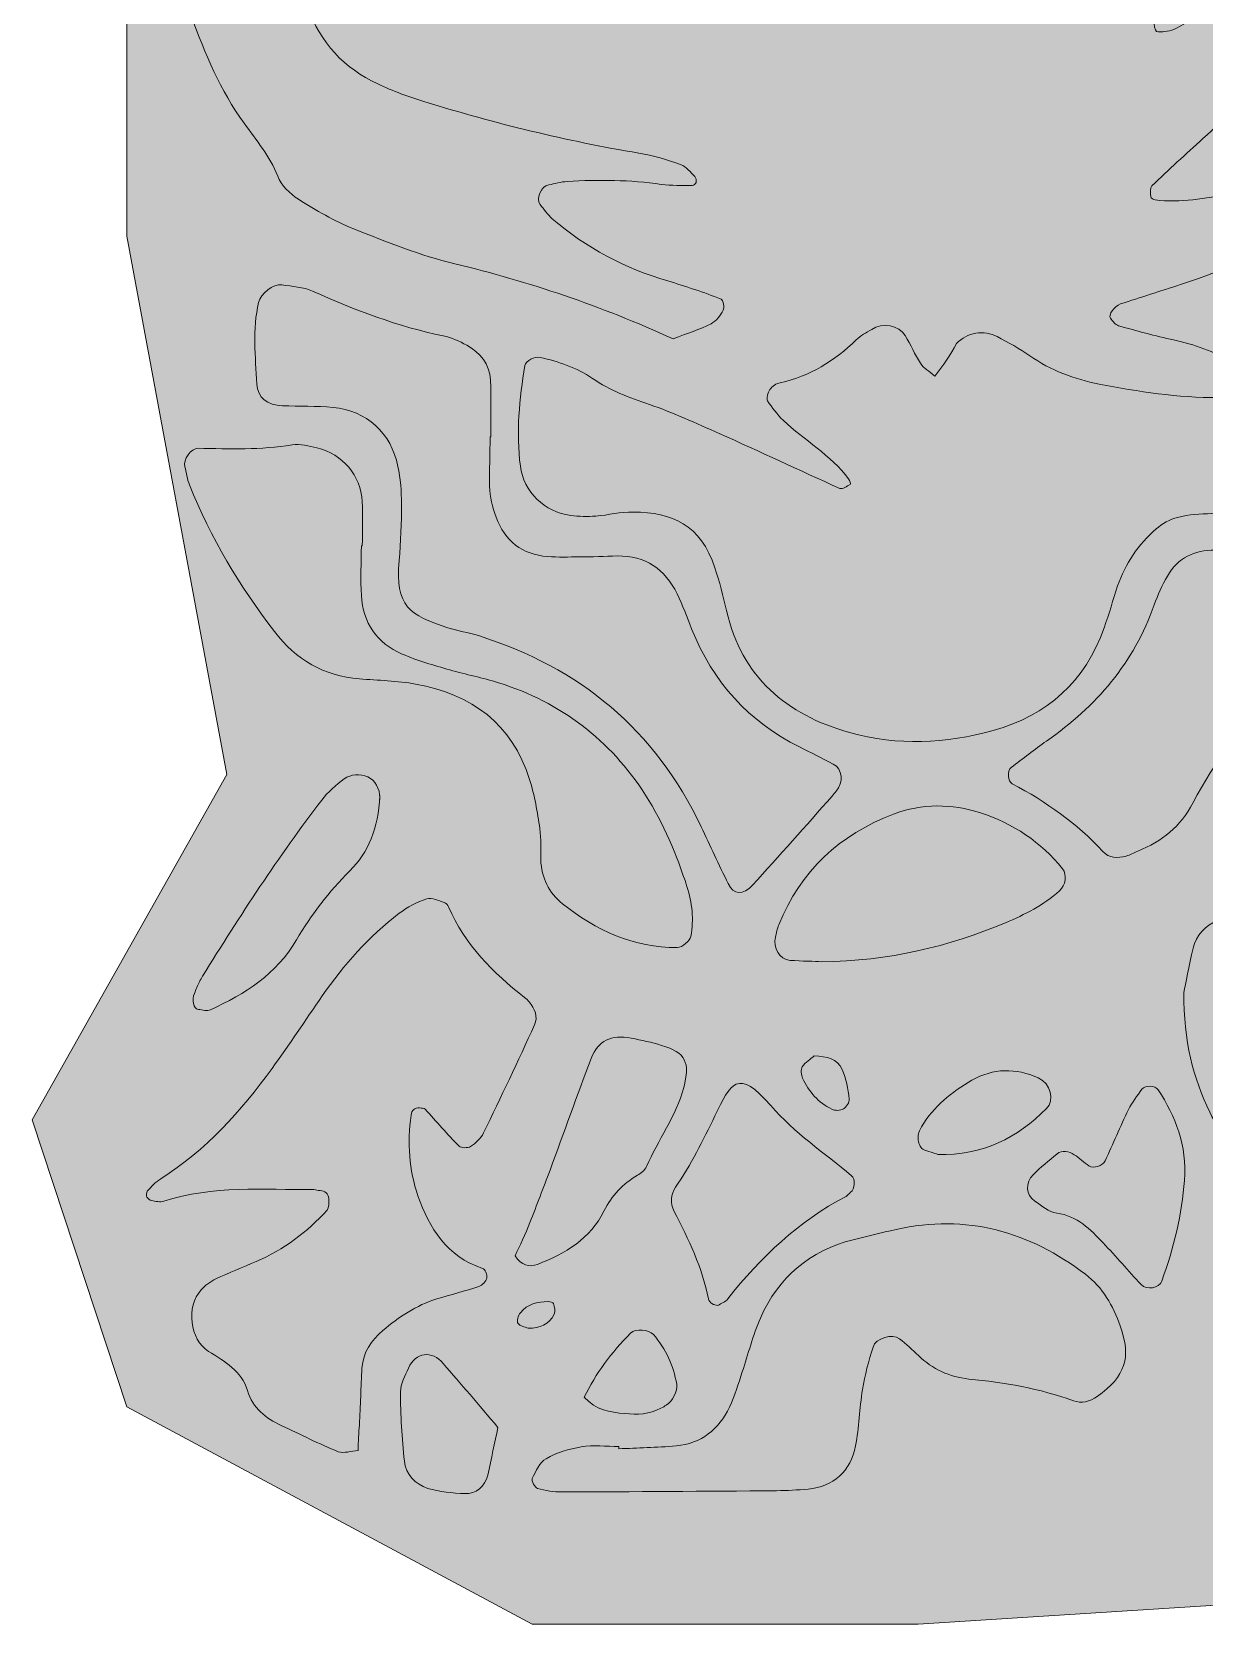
# Model space of a CAD drawing. Extents: x 698 to 1331, y -1400 to -571.
# Drawn here: x 728.7 to 785.6, y -1242.2 to -1164.4 of the extents above; entities that cross this region are included whole.
import ezdxf

# ---------------------------------------------------------------- set-up
doc = ezdxf.new("R2010")
doc.units = 0
doc.header["$MEASUREMENT"] = 0
doc.layers.add('katman 1', color=7, linetype='Continuous')

msp = doc.modelspace()

# ---------------------------------------------------------------- hatches: boundary and pattern name
at = {"layer": 'katman 1', "true_color": 0x008000}
h = msp.add_hatch(color=96, dxfattribs=at)
h.dxf.hatch_style = 2
h.paths.add_polyline_path([(896.624, -1382.655), (879.809, -1328.301), (851.989, -1295.189), (837.528, -1259.107), (831.494, -1237.749), (771.684, -1241.554), (752.975, -1241.554), (733.337, -1231.031), (728.744, -1217.12), (738.175, -1200.397), (733.337, -1174.3), (733.337, -1161.556), (728.744, -1135.224), (733.36, -1114.523), (738.175, -1088.34), (738.175, -1079.203), (740.929, -1068.399), (750.857, -1073.047), (760.746, -1083.648), (804.968, -1100.936), (816.766, -1111.464), (833.127, -1113.198), (845.537, -1119.572), (861.853, -1117.069), (881.49, -1113.198), (914.58, -1128.031), (931.697, -1137.16), (962.214, -1138.377), (991.493, -1138.377), (1019.53, -1138.377), (1033.327, -1157.32), (1037.409, -1170.144), (1041.794, -1176.209), (1044.493, -1171.669), (1054.328, -1142.244), (1072.23, -1139.566), (1100.698, -1142.244), (1121.855, -1137.16), (1135.969, -1135.224), (1155.02, -1140.953), (1169.335, -1135.224), (1179.766, -1170.841), (1186.512, -1248.875), (1126.002, -1396.967), (886.71, -1396.967)])

# ---------------------------------------------------------------- linework, layer by layer
at = {"layer": 'katman 1', "lineweight": 0}
msp.add_lwpolyline([(896.624, -1382.655), (879.809, -1328.301), (851.989, -1295.189), (837.528, -1259.107), (831.494, -1237.749), (771.684, -1241.554), (752.975, -1241.554), (733.337, -1231.031), (728.744, -1217.12), (738.175, -1200.397), (733.337, -1174.3), (733.337, -1161.556)], dxfattribs=at)
for points, knots in [([(772.5, -1181.088), (772.228, -1180.848), (771.957, -1180.705), (771.798, -1180.465), (771.526, -1180.051), (771.335, -1179.556), (771.064, -1179.125), (770.744, -1178.614), (769.962, -1178.487), (769.436, -1178.822), (769.18, -1178.981), (768.893, -1179.125), (768.686, -1179.332), (767.633, -1180.338), (766.452, -1181.104), (764.999, -1181.407), (764.824, -1181.439), (764.616, -1181.582), (764.505, -1181.742), (764.409, -1181.886), (764.329, -1182.157), (764.393, -1182.285), (764.601, -1182.62), (764.856, -1182.939), (765.143, -1183.226), (766.164, -1184.2), (767.457, -1184.902), (768.319, -1186.067), (768.383, -1186.146), (768.414, -1186.338), (768.399, -1186.338), (768.239, -1186.418), (768.016, -1186.577), (767.888, -1186.529), (765.941, -1185.652), (764.01, -1184.742), (762.047, -1183.864), (760.93, -1183.37), (759.813, -1182.859), (758.664, -1182.46), (757.691, -1182.125), (756.749, -1181.79), (755.903, -1181.199), (755.137, -1180.673), (754.26, -1180.386), (753.366, -1180.178), (753.111, -1180.114), (752.664, -1180.354), (752.632, -1180.577), (752.361, -1182.189), (752.201, -1183.817), (752.409, -1185.444), (752.568, -1186.689), (753.574, -1187.678), (754.85, -1187.838), (755.249, -1187.886), (755.664, -1187.902), (756.063, -1187.87), (756.669, -1187.822), (757.276, -1187.662), (757.882, -1187.678), (759.765, -1187.678), (761.138, -1188.285), (761.84, -1190.375), (762.063, -1191.046), (762.239, -1191.748), (762.398, -1192.45), (763.148, -1195.673), (765.287, -1197.493), (768.367, -1198.354), (770.697, -1199.009), (773.026, -1198.897), (775.324, -1198.259), (777.957, -1197.525), (779.793, -1195.881), (780.702, -1193.28), (780.942, -1192.609), (781.133, -1191.923), (781.356, -1191.253), (781.724, -1190.168), (782.362, -1189.242), (783.224, -1188.492), (783.511, -1188.237), (783.894, -1188.03), (784.261, -1187.934), (785.362, -1187.663), (786.479, -1187.742), (787.612, -1187.854), (788.617, -1187.95), (789.655, -1188.014), (790.66, -1187.934), (791.873, -1187.854), (792.958, -1186.753), (793.118, -1185.54), (793.213, -1184.838), (793.181, -1184.12), (793.181, -1183.402), (793.197, -1182.588), (793.197, -1181.774), (793.213, -1180.96), (793.229, -1179.077), (794.267, -1177.944), (795.974, -1177.37), (796.549, -1177.178), (797.155, -1177.066), (797.745, -1176.907), (799.325, -1176.476), (800.857, -1175.933), (802.293, -1175.135), (805.262, -1173.492), (807.416, -1171.114), (808.629, -1167.938), (810.32, -1163.518), (810.161, -1159.13), (808.182, -1154.853), (806.554, -1151.342), (803.73, -1149.076), (800.187, -1147.672), (799.341, -1147.337), (798.432, -1147.145), (797.554, -1146.874), (796.772, -1146.634), (795.99, -1146.411), (795.256, -1146.076), (793.963, -1145.469), (793.165, -1144.464), (793.165, -1142.964), (793.165, -1142.038), (793.213, -1141.129), (793.213, -1140.203), (793.197, -1139.485), (793.181, -1138.783), (793.086, -1138.065), (792.958, -1137.107), (791.985, -1136.15), (791.043, -1136.038), (790.229, -1135.958), (789.415, -1135.958), (788.601, -1135.958), (787.58, -1135.942), (786.559, -1135.974), (785.537, -1135.958), (784.66, -1135.942), (783.974, -1135.496), (783.447, -1134.825), (783.08, -1134.347), (782.793, -1133.788), (782.569, -1133.23), (782.266, -1132.48), (782.075, -1131.682), (781.835, -1130.9), (781.101, -1128.506), (779.553, -1126.862), (777.223, -1125.937), (774.127, -1124.692), (771.064, -1124.756), (768, -1125.985), (765.781, -1126.878), (764.313, -1128.474), (763.627, -1130.772), (763.42, -1131.458), (763.26, -1132.144), (763.053, -1132.831), (762.813, -1133.629), (762.446, -1134.347), (761.872, -1134.953), (761.377, -1135.48), (760.787, -1135.879), (760.021, -1135.927), (759.51, -1135.958), (758.999, -1135.974), (758.489, -1135.974), (757.675, -1135.974), (756.861, -1135.943), (756.047, -1135.927), (755.632, -1135.927), (755.233, -1135.927), (754.818, -1135.974), (753.574, -1136.102), (752.472, -1137.06), (752.345, -1138.32), (752.249, -1139.23), (752.313, -1140.155), (752.393, -1141.065), (752.472, -1142.086), (752.472, -1143.092), (752.169, -1144.097), (751.978, -1144.719), (751.611, -1145.166), (751.084, -1145.517), (750.318, -1146.044), (749.456, -1146.379), (748.579, -1146.618), (747.892, -1146.81), (747.174, -1146.922), (746.504, -1147.129), (746.121, -1147.241), (745.77, -1147.48), (745.451, -1147.72), (745.323, -1147.815), (745.227, -1148.103), (745.275, -1148.246), (745.387, -1148.629), (745.531, -1149.028), (745.77, -1149.331), (747.031, -1150.959), (748.563, -1152.3), (750.238, -1153.48), (750.637, -1153.752), (751.339, -1153.991), (751.148, -1154.534), (750.893, -1155.268), (750.111, -1154.837), (749.568, -1154.837), (748.962, -1154.837), (748.355, -1154.693), (747.749, -1154.597), (747.541, -1154.566), (747.35, -1154.566), (747.142, -1154.534), (746.632, -1154.486), (746.201, -1155.092), (746.408, -1155.571), (747.446, -1157.853), (748.978, -1159.704), (751.116, -1161.06), (751.946, -1161.587), (752.744, -1161.81), (753.685, -1161.332), (754.659, -1160.837), (755.68, -1160.965), (756.637, -1161.443), (757.451, -1161.858), (758.249, -1162.321), (759.063, -1162.736), (759.51, -1162.959), (759.989, -1163.151), (760.451, -1163.342), (760.659, -1163.438), (761.154, -1163.119), (761.138, -1162.88), (761.106, -1162.385), (761.138, -1161.842), (760.978, -1161.38), (760.292, -1159.353), (759.749, -1157.278), (759.207, -1155.204), (758.808, -1153.688), (758.792, -1152.188), (758.935, -1150.656), (758.951, -1150.512), (759.159, -1150.321), (759.302, -1150.273), (759.462, -1150.225), (759.749, -1150.273), (759.845, -1150.385), (762.047, -1152.922), (764.297, -1155.427), (766.276, -1158.156), (766.579, -1158.571), (766.93, -1158.922), (767.281, -1159.289), (767.329, -1159.353), (767.457, -1159.337), (767.553, -1159.353), (767.808, -1159.401), (767.968, -1159.289), (768, -1159.034), (768.063, -1158.427), (768.143, -1157.821), (768.175, -1157.215), (768.351, -1154.677), (768.542, -1152.14), (768.989, -1149.619), (769.627, -1145.98), (770.76, -1142.501), (771.893, -1139.006), (772.021, -1138.639), (772.276, -1138.304), (772.532, -1137.841), (773.106, -1138.639), (773.218, -1139.437), (773.346, -1140.203), (773.936, -1143.826), (774.59, -1147.432), (775.101, -1151.071), (775.548, -1154.294), (776.026, -1157.534), (775.883, -1160.821), (775.867, -1161.332), (775.931, -1161.842), (775.979, -1162.337), (775.979, -1162.401), (776.106, -1162.449), (776.186, -1162.513), (776.378, -1162.656), (776.585, -1162.656), (776.729, -1162.465), (777.048, -1162.066), (777.383, -1161.683), (777.638, -1161.252), (779.872, -1157.47), (782.521, -1153.975), (785.043, -1150.385), (785.266, -1150.065), (785.49, -1149.73), (785.936, -1149.682), (786.256, -1149.634), (786.479, -1150.113), (786.479, -1150.959), (786.495, -1152.603), (786.319, -1154.198), (785.825, -1155.778), (785.091, -1158.108), (784.42, -1160.47), (783.431, -1162.704), (783.351, -1162.896), (783.287, -1163.087), (783.224, -1163.279), (783.048, -1163.757), (783.096, -1164.412), (783.319, -1164.412), (783.607, -1164.412), (783.926, -1164.38), (784.181, -1164.252), (785.426, -1163.55), (786.639, -1162.8), (787.867, -1162.082), (788.569, -1161.683), (789.288, -1161.284), (790.038, -1160.965), (790.389, -1160.821), (790.836, -1160.837), (791.219, -1160.869), (791.346, -1160.869), (791.57, -1161.172), (791.538, -1161.3), (791.426, -1161.794), (791.298, -1162.289), (791.059, -1162.72), (789.623, -1165.337), (787.708, -1167.587), (785.49, -1169.582), (784.66, -1170.332), (783.83, -1171.082), (783.016, -1171.864), (782.92, -1171.96), (782.952, -1172.215), (782.968, -1172.407), (782.968, -1172.454), (783.096, -1172.534), (783.176, -1172.55), (784.404, -1172.71), (785.601, -1172.454), (786.814, -1172.295), (788.33, -1172.103), (789.846, -1171.976), (791.362, -1171.832), (791.602, -1171.816), (791.745, -1171.96), (791.761, -1172.199), (791.761, -1172.295), (791.793, -1172.407), (791.745, -1172.47), (791.49, -1172.774), (791.235, -1173.109), (790.915, -1173.348), (788.968, -1174.88), (786.75, -1175.901), (784.404, -1176.651), (783.431, -1176.971), (782.458, -1177.274), (781.5, -1177.593), (781.181, -1177.705), (780.894, -1178.136), (781.005, -1178.279), (781.117, -1178.423), (781.245, -1178.598), (781.404, -1178.646), (782.282, -1178.902), (783.176, -1179.141), (784.069, -1179.332), (785.075, -1179.556), (786.032, -1179.875), (786.894, -1180.434), (787.229, -1180.641), (787.484, -1180.976), (787.772, -1181.247), (787.963, -1181.439), (787.899, -1181.598), (787.676, -1181.758), (787.245, -1182.077), (786.734, -1182.125), (786.224, -1182.125), (784.277, -1182.141), (782.362, -1181.838), (780.463, -1181.471), (779.25, -1181.231), (778.117, -1180.817), (777.096, -1180.098), (776.601, -1179.747), (776.058, -1179.46), (775.516, -1179.173), (774.893, -1178.838), (774.048, -1178.965), (773.553, -1179.508), (773.25, -1180.066), (772.899, -1180.561), (772.5, -1181.088)], [0, 0, 0, 0, 1, 1, 1, 2, 2, 2, 3, 3, 3, 4, 4, 4, 5, 5, 5, 6, 6, 6, 7, 7, 7, 8, 8, 8, 9, 9, 9, 10, 10, 10, 11, 11, 11, 12, 12, 12, 13, 13, 13, 14, 14, 14, 15, 15, 15, 16, 16, 16, 17, 17, 17, 18, 18, 18, 19, 19, 19, 20, 20, 20, 21, 21, 21, 22, 22, 22, 23, 23, 23, 24, 24, 24, 25, 25, 25, 26, 26, 26, 27, 27, 27, 28, 28, 28, 29, 29, 29, 30, 30, 30, 31, 31, 31, 32, 32, 32, 33, 33, 33, 34, 34, 34, 35, 35, 35, 36, 36, 36, 37, 37, 37, 38, 38, 38, 39, 39, 39, 40, 40, 40, 41, 41, 41, 42, 42, 42, 43, 43, 43, 44, 44, 44, 45, 45, 45, 46, 46, 46, 47, 47, 47, 48, 48, 48, 49, 49, 49, 50, 50, 50, 51, 51, 51, 52, 52, 52, 53, 53, 53, 54, 54, 54, 55, 55, 55, 56, 56, 56, 57, 57, 57, 58, 58, 58, 59, 59, 59, 60, 60, 60, 61, 61, 61, 62, 62, 62, 63, 63, 63, 64, 64, 64, 65, 65, 65, 66, 66, 66, 67, 67, 67, 68, 68, 68, 69, 69, 69, 70, 70, 70, 71, 71, 71, 72, 72, 72, 73, 73, 73, 74, 74, 74, 75, 75, 75, 76, 76, 76, 77, 77, 77, 78, 78, 78, 79, 79, 79, 80, 80, 80, 81, 81, 81, 82, 82, 82, 83, 83, 83, 84, 84, 84, 85, 85, 85, 86, 86, 86, 87, 87, 87, 88, 88, 88, 89, 89, 89, 90, 90, 90, 91, 91, 91, 92, 92, 92, 93, 93, 93, 94, 94, 94, 95, 95, 95, 96, 96, 96, 97, 97, 97, 98, 98, 98, 99, 99, 99, 100, 100, 100, 101, 101, 101, 102, 102, 102, 103, 103, 103, 104, 104, 104, 105, 105, 105, 106, 106, 106, 107, 107, 107, 108, 108, 108, 109, 109, 109, 110, 110, 110, 111, 111, 111, 112, 112, 112, 113, 113, 113, 114, 114, 114, 115, 115, 115, 116, 116, 116, 117, 117, 117, 118, 118, 118, 119, 119, 119, 120, 120, 120, 121, 121, 121, 122, 122, 122, 123, 123, 123, 124, 124, 124, 125, 125, 125, 126, 126, 126, 127, 127, 127, 128, 128, 128, 129, 129, 129, 130, 130, 130, 131, 131, 131, 132, 132, 132, 133, 133, 133, 134, 134, 134, 135, 135, 135, 136, 136, 136, 136]), ([(759.813, -1179.285), (760.515, -1179.013), (761.106, -1178.822), (761.648, -1178.55), (761.904, -1178.423), (762.111, -1178.152), (762.239, -1177.896), (762.303, -1177.769), (762.239, -1177.402), (762.143, -1177.354), (761.297, -1177.034), (760.419, -1176.731), (759.558, -1176.476), (757.483, -1175.87), (755.6, -1174.88), (753.956, -1173.46), (753.733, -1173.268), (753.558, -1173.013), (753.366, -1172.774), (753.143, -1172.502), (753.414, -1171.88), (753.781, -1171.816), (754.084, -1171.768), (754.371, -1171.673), (754.675, -1171.657), (756.207, -1171.561), (757.723, -1171.577), (759.239, -1171.8), (759.733, -1171.864), (760.244, -1171.848), (760.739, -1171.848), (760.802, -1171.848), (760.914, -1171.768), (760.93, -1171.704), (760.946, -1171.609), (760.914, -1171.481), (760.866, -1171.417), (760.659, -1171.21), (760.451, -1170.938), (760.196, -1170.843), (759.526, -1170.603), (758.84, -1170.396), (758.153, -1170.284), (754.643, -1169.694), (751.18, -1168.848), (747.781, -1167.795), (746.999, -1167.555), (746.233, -1167.284), (745.499, -1166.933), (743.871, -1166.167), (742.69, -1164.938), (742.116, -1163.199), (741.956, -1162.72), (741.796, -1162.225), (741.685, -1161.731), (741.126, -1159.353), (740.647, -1156.959), (740.472, -1154.518), (740.44, -1154.119), (740.392, -1153.704), (740.344, -1153.305), (740.312, -1153.113), (740.296, -1152.874), (740.169, -1152.73), (740.009, -1152.507), (739.786, -1152.284), (739.546, -1152.172), (739.435, -1152.124), (739.147, -1152.3), (739.036, -1152.427), (737.312, -1154.55), (736.498, -1157.055), (736.179, -1159.72), (736.02, -1161.029), (736.004, -1162.369), (736.466, -1163.646), (737.121, -1165.465), (737.871, -1167.252), (739.02, -1168.832), (739.61, -1169.662), (740.265, -1170.428), (740.647, -1171.401), (740.823, -1171.848), (741.238, -1172.247), (741.653, -1172.518), (742.515, -1173.061), (743.392, -1173.572), (744.334, -1173.955), (745.946, -1174.593), (747.557, -1175.247), (749.233, -1175.646), (752.823, -1176.508), (756.286, -1177.673), (759.813, -1179.285)], [0, 0, 0, 0, 1, 1, 1, 2, 2, 2, 3, 3, 3, 4, 4, 4, 5, 5, 5, 6, 6, 6, 7, 7, 7, 8, 8, 8, 9, 9, 9, 10, 10, 10, 11, 11, 11, 12, 12, 12, 13, 13, 13, 14, 14, 14, 15, 15, 15, 16, 16, 16, 17, 17, 17, 18, 18, 18, 19, 19, 19, 20, 20, 20, 21, 21, 21, 22, 22, 22, 23, 23, 23, 24, 24, 24, 25, 25, 25, 26, 26, 26, 27, 27, 27, 28, 28, 28, 29, 29, 29, 30, 30, 30, 31, 31, 31, 31]), ([(817.469, -1171.896), (817.246, -1171.593), (817.15, -1171.369), (816.991, -1171.274), (815.108, -1170.173), (813.56, -1168.736), (812.315, -1166.933), (812.203, -1166.773), (812.028, -1166.662), (811.884, -1166.518), (811.693, -1166.327), (811.182, -1166.375), (811.07, -1166.614), (810.416, -1167.875), (809.794, -1169.167), (809.139, -1170.412), (807.097, -1174.306), (804.033, -1176.971), (799.788, -1178.231), (799.102, -1178.439), (798.432, -1178.662), (797.761, -1178.902), (796.756, -1179.253), (796.07, -1180.003), (795.463, -1180.848), (795.001, -1181.487), (795.096, -1182.205), (795.128, -1182.907), (795.16, -1184.136), (795.192, -1185.349), (795.224, -1186.577), (795.256, -1187.966), (794.538, -1188.843), (793.309, -1189.418), (792.639, -1189.721), (791.953, -1189.897), (791.25, -1189.881), (790.022, -1189.865), (788.809, -1189.785), (787.58, -1189.705), (787.069, -1189.673), (786.575, -1189.514), (786.064, -1189.514), (785.091, -1189.514), (784.261, -1189.897), (783.766, -1190.774), (783.511, -1191.221), (783.303, -1191.684), (783.128, -1192.163), (782.154, -1194.971), (780.319, -1197.094), (777.91, -1198.769), (777.335, -1199.184), (776.761, -1199.615), (776.202, -1200.046), (775.995, -1200.206), (776.026, -1200.732), (776.25, -1200.844), (777.894, -1201.706), (779.378, -1202.759), (780.638, -1204.115), (780.942, -1204.45), (781.356, -1204.45), (781.771, -1204.339), (781.963, -1204.291), (782.138, -1204.179), (782.33, -1204.099), (783.511, -1203.637), (784.404, -1202.918), (785.011, -1201.753), (787.101, -1197.748), (790.325, -1195.115), (794.745, -1194.014), (795.336, -1193.87), (795.894, -1193.583), (796.453, -1193.36), (796.756, -1193.232), (796.692, -1192.689), (796.341, -1192.386), (796.197, -1192.258), (796.054, -1192.131), (795.878, -1191.955), (796.437, -1191.461), (797.187, -1191.62), (797.809, -1191.397), (799.038, -1190.982), (799.437, -1190.535), (799.453, -1189.179), (799.469, -1188.269), (799.373, -1187.343), (799.405, -1186.434), (799.421, -1185.732), (799.517, -1185.014), (799.644, -1184.311), (799.74, -1183.721), (800.362, -1183.194), (800.921, -1183.178), (801.831, -1183.146), (802.756, -1183.13), (803.666, -1183.146), (805.724, -1183.162), (807.448, -1182.365), (808.9, -1180.976), (809.634, -1180.274), (810.241, -1179.444), (810.831, -1178.614), (811.358, -1177.864), (811.788, -1177.05), (812.203, -1176.237), (812.921, -1174.816), (813.975, -1173.763), (815.427, -1173.109), (815.89, -1172.901), (816.336, -1172.646), (816.783, -1172.391), (817.023, -1172.247), (817.262, -1172.056), (817.469, -1171.896)], [0, 0, 0, 0, 1, 1, 1, 2, 2, 2, 3, 3, 3, 4, 4, 4, 5, 5, 5, 6, 6, 6, 7, 7, 7, 8, 8, 8, 9, 9, 9, 10, 10, 10, 11, 11, 11, 12, 12, 12, 13, 13, 13, 14, 14, 14, 15, 15, 15, 16, 16, 16, 17, 17, 17, 18, 18, 18, 19, 19, 19, 20, 20, 20, 21, 21, 21, 22, 22, 22, 23, 23, 23, 24, 24, 24, 25, 25, 25, 26, 26, 26, 27, 27, 27, 28, 28, 28, 29, 29, 29, 30, 30, 30, 31, 31, 31, 32, 32, 32, 33, 33, 33, 34, 34, 34, 35, 35, 35, 36, 36, 36, 37, 37, 37, 38, 38, 38, 39, 39, 39, 39]), ([(750.94, -1184.024), (750.956, -1184.024), (750.956, -1184.024), (750.972, -1184.024), (750.972, -1183.114), (751.004, -1182.189), (750.956, -1181.279), (750.924, -1180.497), (750.462, -1179.955), (749.807, -1179.588), (749.456, -1179.396), (749.073, -1179.221), (748.674, -1179.141), (746.472, -1178.694), (744.398, -1177.88), (742.339, -1176.971), (741.892, -1176.763), (741.35, -1176.747), (740.855, -1176.667), (740.424, -1176.604), (739.818, -1177.098), (739.722, -1177.513), (739.419, -1178.822), (739.562, -1180.146), (739.642, -1181.471), (739.674, -1182.125), (740.137, -1182.508), (740.887, -1182.524), (741.701, -1182.556), (742.515, -1182.524), (743.328, -1182.604), (744.956, -1182.747), (746.153, -1183.849), (746.472, -1185.46), (746.6, -1186.051), (746.648, -1186.673), (746.648, -1187.28), (746.648, -1188.189), (746.616, -1189.115), (746.536, -1190.024), (746.329, -1192.242), (747.047, -1192.689), (748.898, -1193.28), (749.377, -1193.439), (749.887, -1193.503), (750.382, -1193.663), (755.297, -1195.211), (758.951, -1198.227), (761.17, -1202.918), (761.6, -1203.844), (762.031, -1204.754), (762.478, -1205.679), (762.749, -1206.238), (763.212, -1206.254), (763.659, -1205.759), (764.952, -1204.323), (766.244, -1202.887), (767.521, -1201.434), (767.585, -1201.355), (767.649, -1201.275), (767.712, -1201.195), (768.079, -1200.78), (768.031, -1200.126), (767.569, -1199.886), (767.026, -1199.599), (766.484, -1199.328), (765.941, -1199.057), (763.468, -1197.812), (761.728, -1195.913), (760.707, -1193.328), (760.483, -1192.753), (760.276, -1192.179), (760.005, -1191.636), (759.414, -1190.439), (758.473, -1189.769), (757.1, -1189.801), (756.494, -1189.817), (755.887, -1189.849), (755.265, -1189.849), (754.754, -1189.849), (754.244, -1189.865), (753.733, -1189.833), (752.488, -1189.737), (751.659, -1189.067), (751.228, -1187.918), (751.052, -1187.439), (750.94, -1186.929), (750.909, -1186.434), (750.909, -1185.652), (750.94, -1184.838), (750.94, -1184.024)], [0, 0, 0, 0, 1, 1, 1, 2, 2, 2, 3, 3, 3, 4, 4, 4, 5, 5, 5, 6, 6, 6, 7, 7, 7, 8, 8, 8, 9, 9, 9, 10, 10, 10, 11, 11, 11, 12, 12, 12, 13, 13, 13, 14, 14, 14, 15, 15, 15, 16, 16, 16, 17, 17, 17, 18, 18, 18, 19, 19, 19, 20, 20, 20, 21, 21, 21, 22, 22, 22, 23, 23, 23, 24, 24, 24, 25, 25, 25, 26, 26, 26, 27, 27, 27, 28, 28, 28, 29, 29, 29, 30, 30, 30, 30]), ([(744.701, -1189.306), (744.717, -1189.306), (744.733, -1189.306), (744.749, -1189.306), (744.749, -1188.588), (744.781, -1187.886), (744.749, -1187.168), (744.669, -1185.891), (743.807, -1184.87), (742.547, -1184.567), (742.164, -1184.471), (741.733, -1184.359), (741.35, -1184.423), (739.834, -1184.662), (738.318, -1184.615), (736.786, -1184.583), (736.451, -1184.583), (736.052, -1185.125), (736.147, -1185.476), (736.227, -1185.763), (736.259, -1186.083), (736.371, -1186.354), (737.392, -1188.923), (738.796, -1191.269), (740.488, -1193.455), (741.541, -1194.844), (742.882, -1195.61), (744.605, -1195.753), (745.515, -1195.833), (746.44, -1195.849), (747.334, -1196.009), (750.047, -1196.503), (752.01, -1197.924), (752.855, -1200.636), (753.095, -1201.402), (753.238, -1202.216), (753.35, -1203.014), (753.43, -1203.509), (753.382, -1204.035), (753.398, -1204.53), (753.43, -1205.392), (753.797, -1206.126), (754.451, -1206.653), (756.079, -1207.945), (757.898, -1208.791), (760.021, -1208.775), (760.244, -1208.775), (760.627, -1208.44), (760.675, -1208.232), (760.818, -1207.403), (760.739, -1206.605), (760.483, -1205.823), (759.989, -1204.275), (759.35, -1202.775), (758.473, -1201.386), (756.749, -1198.705), (754.387, -1196.902), (751.355, -1195.945), (750.589, -1195.705), (749.776, -1195.546), (748.994, -1195.322), (748.212, -1195.099), (747.43, -1194.876), (746.68, -1194.556), (745.451, -1194.03), (744.781, -1193.04), (744.701, -1191.716), (744.653, -1190.934), (744.701, -1190.12), (744.701, -1189.306)], [0, 0, 0, 0, 1, 1, 1, 2, 2, 2, 3, 3, 3, 4, 4, 4, 5, 5, 5, 6, 6, 6, 7, 7, 7, 8, 8, 8, 9, 9, 9, 10, 10, 10, 11, 11, 11, 12, 12, 12, 13, 13, 13, 14, 14, 14, 15, 15, 15, 16, 16, 16, 17, 17, 17, 18, 18, 18, 19, 19, 19, 20, 20, 20, 21, 21, 21, 22, 22, 22, 23, 23, 23, 23]), ([(745.594, -1201.402), (745.594, -1201.69), (745.594, -1201.594), (745.594, -1201.498), (745.61, -1201.115), (745.355, -1200.652), (745.02, -1200.509), (744.621, -1200.333), (744.206, -1200.365), (743.871, -1200.604), (743.472, -1200.892), (743.073, -1201.243), (742.786, -1201.626), (740.695, -1204.355), (738.812, -1207.243), (737.009, -1210.163), (736.897, -1210.339), (736.818, -1210.514), (736.722, -1210.706), (736.674, -1210.802), (736.658, -1210.897), (736.61, -1210.993), (736.466, -1211.312), (736.562, -1211.743), (736.802, -1211.775), (736.993, -1211.791), (737.232, -1211.871), (737.392, -1211.791), (739.068, -1211.025), (740.584, -1210.052), (741.557, -1208.408), (742.275, -1207.179), (743.137, -1206.062), (744.142, -1205.057), (745.052, -1204.131), (745.515, -1203.062), (745.594, -1201.402)], [0, 0, 0, 0, 1, 1, 1, 2, 2, 2, 3, 3, 3, 4, 4, 4, 5, 5, 5, 6, 6, 6, 7, 7, 7, 8, 8, 8, 9, 9, 9, 10, 10, 10, 11, 11, 11, 12, 12, 12, 12]), ([(766.994, -1209.461), (770.298, -1209.429), (773.154, -1208.727), (775.915, -1207.578), (776.856, -1207.179), (777.766, -1206.716), (778.532, -1206.03), (778.835, -1205.759), (778.915, -1205.248), (778.691, -1204.961), (777.638, -1203.652), (776.282, -1202.759), (774.702, -1202.248), (773.314, -1201.801), (771.877, -1201.785), (770.489, -1202.312), (767.888, -1203.301), (765.989, -1205.057), (764.936, -1207.674), (764.856, -1207.865), (764.824, -1208.073), (764.776, -1208.264), (764.632, -1208.791), (764.968, -1209.349), (765.478, -1209.397), (766.069, -1209.429), (766.691, -1209.445), (766.994, -1209.461)], [0, 0, 0, 0, 1, 1, 1, 2, 2, 2, 3, 3, 3, 4, 4, 4, 5, 5, 5, 6, 6, 6, 7, 7, 7, 8, 8, 8, 9, 9, 9, 9]), ([(784.564, -1210.945), (784.564, -1213.323), (785.011, -1215.094), (785.825, -1216.754), (786.399, -1217.935), (786.623, -1218.174), (788.25, -1218.079), (788.649, -1218.047), (789.016, -1217.855), (789.415, -1217.743), (789.734, -1217.648), (790.054, -1217.759), (790.101, -1217.999), (790.213, -1218.493), (790.341, -1218.988), (790.373, -1219.483), (790.421, -1220.297), (790.373, -1221.111), (790.437, -1221.924), (790.468, -1222.307), (790.596, -1222.754), (790.836, -1223.042), (791.586, -1223.919), (792.559, -1224.446), (793.708, -1224.589), (793.883, -1224.605), (794.155, -1224.526), (794.251, -1224.382), (794.474, -1224.047), (794.665, -1223.68), (794.793, -1223.297), (795.256, -1221.924), (796.006, -1220.712), (796.963, -1219.658), (798.001, -1218.493), (799.756, -1218.206), (801.16, -1218.908), (801.432, -1219.052), (801.703, -1219.18), (801.942, -1219.371), (802.613, -1219.914), (803.379, -1220.057), (804.208, -1220.121), (805.82, -1220.249), (807.448, -1220.424), (809.012, -1220.951), (809.379, -1221.079), (809.81, -1221.031), (810.209, -1221.047), (810.304, -1221.047), (810.48, -1220.999), (810.48, -1220.951), (810.496, -1220.759), (810.528, -1220.504), (810.416, -1220.392), (810.017, -1219.946), (809.602, -1219.467), (809.123, -1219.116), (807.065, -1217.568), (805.373, -1215.685), (803.873, -1213.61), (803.283, -1212.796), (802.788, -1211.903), (801.607, -1211.743), (801.272, -1211.695), (800.985, -1211.264), (800.682, -1211.009), (800.299, -1210.69), (799.932, -1210.323), (799.517, -1210.036), (798.176, -1209.094), (797.123, -1209.525), (796.947, -1211.121), (796.884, -1211.631), (796.852, -1212.142), (796.836, -1212.637), (796.82, -1213.786), (796.373, -1214.807), (796.006, -1215.86), (795.958, -1216.02), (795.735, -1216.195), (795.559, -1216.243), (795.4, -1216.291), (795.064, -1216.18), (795.064, -1216.116), (794.953, -1215.318), (794.873, -1214.52), (794.825, -1213.706), (794.713, -1211.568), (794.634, -1209.445), (794.49, -1207.307), (794.41, -1206.238), (793.931, -1205.839), (792.942, -1205.839), (790.564, -1205.839), (788.33, -1206.493), (786.176, -1207.466), (785.601, -1207.722), (785.154, -1208.169), (785.011, -1208.807), (784.803, -1209.653), (784.66, -1210.546), (784.564, -1210.945)], [0, 0, 0, 0, 1, 1, 1, 2, 2, 2, 3, 3, 3, 4, 4, 4, 5, 5, 5, 6, 6, 6, 7, 7, 7, 8, 8, 8, 9, 9, 9, 10, 10, 10, 11, 11, 11, 12, 12, 12, 13, 13, 13, 14, 14, 14, 15, 15, 15, 16, 16, 16, 17, 17, 17, 18, 18, 18, 19, 19, 19, 20, 20, 20, 21, 21, 21, 22, 22, 22, 23, 23, 23, 24, 24, 24, 25, 25, 25, 26, 26, 26, 27, 27, 27, 28, 28, 28, 29, 29, 29, 30, 30, 30, 31, 31, 31, 32, 32, 32, 33, 33, 33, 34, 34, 34, 34]), ([(744.541, -1233.143), (744.557, -1232.696), (744.573, -1232.297), (744.605, -1231.898), (744.653, -1230.989), (744.685, -1230.063), (744.733, -1229.153), (744.781, -1228.387), (745.18, -1227.813), (745.738, -1227.334), (746.52, -1226.68), (747.366, -1226.105), (748.355, -1225.802), (749.025, -1225.595), (749.728, -1225.419), (750.398, -1225.196), (750.557, -1225.148), (750.749, -1224.94), (750.781, -1224.781), (750.813, -1224.637), (750.701, -1224.35), (750.573, -1224.318), (748.85, -1223.744), (747.988, -1222.371), (747.446, -1220.807), (747.015, -1219.563), (746.919, -1218.222), (747.111, -1216.898), (747.142, -1216.642), (747.286, -1216.531), (747.525, -1216.547), (747.621, -1216.547), (747.733, -1216.563), (747.797, -1216.61), (748.339, -1217.201), (748.866, -1217.823), (749.44, -1218.398), (749.536, -1218.493), (749.855, -1218.493), (749.999, -1218.414), (750.238, -1218.254), (750.494, -1218.031), (750.621, -1217.759), (751.467, -1216.02), (752.297, -1214.281), (753.095, -1212.525), (753.286, -1212.11), (753.095, -1211.743), (752.839, -1211.408), (752.776, -1211.328), (752.696, -1211.264), (752.616, -1211.201), (751.084, -1209.988), (749.712, -1208.647), (748.93, -1206.796), (748.898, -1206.716), (748.802, -1206.621), (748.722, -1206.589), (748.451, -1206.509), (748.116, -1206.333), (747.877, -1206.413), (747.398, -1206.573), (746.935, -1206.812), (746.536, -1207.115), (745.068, -1208.232), (743.855, -1209.605), (742.802, -1211.121), (741.988, -1212.302), (741.206, -1213.483), (740.376, -1214.632), (738.876, -1216.706), (737.169, -1218.589), (734.982, -1219.978), (734.727, -1220.137), (734.52, -1220.361), (734.328, -1220.584), (734.28, -1220.648), (734.28, -1220.791), (734.312, -1220.871), (734.344, -1220.935), (734.456, -1221.015), (734.536, -1221.031), (734.727, -1221.063), (734.951, -1221.127), (735.126, -1221.063), (737.504, -1220.297), (739.961, -1220.504), (742.403, -1220.504), (742.499, -1220.504), (742.594, -1220.552), (742.706, -1220.552), (742.945, -1220.568), (743.105, -1220.68), (743.121, -1220.935), (743.121, -1221.127), (743.153, -1221.382), (743.041, -1221.494), (742.084, -1222.563), (740.935, -1223.409), (739.61, -1223.983), (738.956, -1224.27), (738.286, -1224.526), (737.647, -1224.829), (737.376, -1224.956), (737.121, -1225.148), (736.929, -1225.371), (736.211, -1226.169), (736.371, -1227.765), (737.296, -1228.34), (738.094, -1228.834), (738.892, -1229.281), (739.179, -1230.239), (739.435, -1231.1), (740.073, -1231.579), (740.823, -1231.93), (741.733, -1232.361), (742.658, -1232.824), (743.584, -1233.207), (743.855, -1233.287), (744.19, -1233.175), (744.541, -1233.143)], [0, 0, 0, 0, 1, 1, 1, 2, 2, 2, 3, 3, 3, 4, 4, 4, 5, 5, 5, 6, 6, 6, 7, 7, 7, 8, 8, 8, 9, 9, 9, 10, 10, 10, 11, 11, 11, 12, 12, 12, 13, 13, 13, 14, 14, 14, 15, 15, 15, 16, 16, 16, 17, 17, 17, 18, 18, 18, 19, 19, 19, 20, 20, 20, 21, 21, 21, 22, 22, 22, 23, 23, 23, 24, 24, 24, 25, 25, 25, 26, 26, 26, 27, 27, 27, 28, 28, 28, 29, 29, 29, 30, 30, 30, 31, 31, 31, 32, 32, 32, 33, 33, 33, 34, 34, 34, 35, 35, 35, 36, 36, 36, 37, 37, 37, 38, 38, 38, 39, 39, 39, 40, 40, 40, 40]), ([(752.153, -1223.712), (752.456, -1224.19), (752.839, -1224.27), (753.238, -1224.127), (754.579, -1223.6), (755.808, -1222.882), (756.462, -1221.541), (756.829, -1220.775), (757.387, -1220.233), (758.09, -1219.802), (758.265, -1219.706), (758.441, -1219.563), (758.52, -1219.387), (759.079, -1218.094), (759.957, -1216.961), (760.324, -1215.557), (760.643, -1214.36), (760.435, -1213.85), (759.255, -1213.515), (758.776, -1213.371), (758.281, -1213.259), (757.786, -1213.163), (756.797, -1212.988), (756.175, -1213.275), (755.84, -1214.153), (755.153, -1215.94), (754.515, -1217.759), (753.845, -1219.563), (753.526, -1220.408), (753.206, -1221.254), (752.871, -1222.1), (752.648, -1222.674), (752.393, -1223.201), (752.153, -1223.712)], [0, 0, 0, 0, 1, 1, 1, 2, 2, 2, 3, 3, 3, 4, 4, 4, 5, 5, 5, 6, 6, 6, 7, 7, 7, 8, 8, 8, 9, 9, 9, 10, 10, 10, 11, 11, 11, 11]), ([(766.643, -1214.025), (766.484, -1214.169), (766.228, -1214.328), (766.069, -1214.552), (765.989, -1214.679), (766.021, -1214.951), (766.085, -1215.11), (766.388, -1215.765), (766.851, -1216.291), (767.505, -1216.61), (767.648, -1216.69), (767.92, -1216.674), (768.063, -1216.594), (768.207, -1216.515), (768.367, -1216.259), (768.351, -1216.116), (768.287, -1215.621), (768.207, -1215.126), (768, -1214.679), (767.776, -1214.169), (767.266, -1214.041), (766.643, -1214.025)], [0, 0, 0, 0, 1, 1, 1, 2, 2, 2, 3, 3, 3, 4, 4, 4, 5, 5, 5, 6, 6, 6, 7, 7, 7, 7]), ([(761.983, -1226.121), (762.143, -1226.01), (762.35, -1225.946), (762.462, -1225.802), (764.042, -1223.776), (765.893, -1222.036), (768.191, -1220.839), (768.271, -1220.791), (768.335, -1220.696), (768.414, -1220.632), (768.622, -1220.472), (768.654, -1219.994), (768.462, -1219.834), (767.138, -1218.717), (765.686, -1217.759), (764.553, -1216.435), (762.941, -1214.584), (762.59, -1215.35), (761.84, -1216.93), (761.265, -1218.126), (760.675, -1219.307), (759.925, -1220.392), (759.701, -1220.728), (759.654, -1221.158), (759.861, -1221.557), (760.563, -1222.914), (761.233, -1224.286), (761.521, -1225.802), (761.537, -1225.882), (761.616, -1225.978), (761.696, -1226.026), (761.776, -1226.089), (761.888, -1226.089), (761.983, -1226.121)], [0, 0, 0, 0, 1, 1, 1, 2, 2, 2, 3, 3, 3, 4, 4, 4, 5, 5, 5, 6, 6, 6, 7, 7, 7, 8, 8, 8, 9, 9, 9, 10, 10, 10, 11, 11, 11, 11]), ([(772.643, -1218.797), (774.83, -1218.86), (776.489, -1217.999), (777.91, -1216.578), (778.324, -1216.164), (778.117, -1215.366), (777.511, -1215.094), (776.425, -1214.6), (775.324, -1214.616), (774.287, -1215.206), (773.314, -1215.765), (772.452, -1216.483), (771.845, -1217.456), (771.75, -1217.616), (771.67, -1217.839), (771.686, -1218.031), (771.686, -1218.206), (771.782, -1218.461), (771.909, -1218.541), (772.165, -1218.669), (772.484, -1218.733), (772.643, -1218.797)], [0, 0, 0, 0, 1, 1, 1, 2, 2, 2, 3, 3, 3, 4, 4, 4, 5, 5, 5, 6, 6, 6, 7, 7, 7, 7]), ([(784.596, -1220.057), (784.724, -1218.35), (784.165, -1216.961), (783.319, -1215.669), (783.192, -1215.461), (782.681, -1215.43), (782.537, -1215.637), (782.314, -1215.956), (782.043, -1216.275), (781.883, -1216.626), (781.484, -1217.44), (781.133, -1218.286), (780.75, -1219.116), (780.638, -1219.355), (780.192, -1219.499), (779.968, -1219.355), (779.713, -1219.196), (779.505, -1218.956), (779.25, -1218.813), (778.995, -1218.653), (778.675, -1218.557), (778.404, -1218.781), (778.021, -1219.1), (777.622, -1219.419), (777.271, -1219.77), (776.856, -1220.169), (776.904, -1220.775), (777.351, -1221.063), (777.686, -1221.286), (778.021, -1221.589), (778.404, -1221.637), (779.394, -1221.781), (780.032, -1222.419), (780.654, -1223.089), (781.277, -1223.744), (781.883, -1224.43), (782.489, -1225.1), (782.761, -1225.387), (783.367, -1225.292), (783.495, -1224.94), (784.085, -1223.329), (784.468, -1221.653), (784.596, -1220.057)], [0, 0, 0, 0, 1, 1, 1, 2, 2, 2, 3, 3, 3, 4, 4, 4, 5, 5, 5, 6, 6, 6, 7, 7, 7, 8, 8, 8, 9, 9, 9, 10, 10, 10, 11, 11, 11, 12, 12, 12, 13, 13, 13, 14, 14, 14, 14]), ([(757.18, -1233.063), (757.18, -1233.031), (757.18, -1232.983), (757.18, -1232.951), (756.574, -1232.951), (755.951, -1232.872), (755.361, -1232.967), (754.77, -1233.063), (754.164, -1233.255), (753.653, -1233.542), (753.35, -1233.717), (753.159, -1234.148), (752.983, -1234.499), (752.935, -1234.611), (753.111, -1234.946), (753.238, -1234.978), (753.621, -1235.09), (754.036, -1235.154), (754.435, -1235.154), (757.898, -1235.138), (761.361, -1235.122), (764.824, -1235.09), (765.335, -1235.09), (765.845, -1235.058), (766.356, -1235.01), (767.569, -1234.898), (768.43, -1234.148), (768.654, -1232.92), (768.829, -1232.026), (768.845, -1231.1), (768.989, -1230.191), (769.101, -1229.489), (769.292, -1228.802), (769.5, -1228.132), (769.627, -1227.701), (770.457, -1227.462), (770.792, -1227.733), (771.111, -1227.988), (771.399, -1228.26), (771.702, -1228.547), (772.388, -1229.201), (773.202, -1229.584), (774.143, -1229.68), (775.867, -1229.84), (777.574, -1230.143), (779.218, -1230.733), (779.601, -1230.877), (780.016, -1230.781), (780.367, -1230.526), (781.739, -1229.536), (782.027, -1228.659), (781.484, -1227.111), (781.133, -1226.121), (780.638, -1225.244), (779.793, -1224.605), (777.064, -1222.531), (774.032, -1221.669), (770.617, -1222.435), (769.915, -1222.595), (769.228, -1222.754), (768.542, -1222.93), (766.436, -1223.472), (764.92, -1224.749), (764.042, -1226.728), (763.675, -1227.558), (763.452, -1228.467), (763.164, -1229.329), (762.973, -1229.903), (762.797, -1230.494), (762.542, -1231.036), (762.031, -1232.122), (761.185, -1232.808), (759.957, -1232.92), (758.999, -1232.999), (758.09, -1233.015), (757.18, -1233.063)], [0, 0, 0, 0, 1, 1, 1, 2, 2, 2, 3, 3, 3, 4, 4, 4, 5, 5, 5, 6, 6, 6, 7, 7, 7, 8, 8, 8, 9, 9, 9, 10, 10, 10, 11, 11, 11, 12, 12, 12, 13, 13, 13, 14, 14, 14, 15, 15, 15, 16, 16, 16, 17, 17, 17, 18, 18, 18, 19, 19, 19, 20, 20, 20, 21, 21, 21, 22, 22, 22, 23, 23, 23, 24, 24, 24, 25, 25, 25, 25]), ([(752.792, -1227.222), (753.35, -1227.238), (753.797, -1227.031), (754.052, -1226.536), (754.116, -1226.409), (754.068, -1226.185), (754.02, -1226.026), (754.004, -1225.978), (753.861, -1225.93), (753.765, -1225.93), (753.238, -1225.93), (752.744, -1226.042), (752.409, -1226.472), (752.297, -1226.6), (752.217, -1226.887), (752.297, -1226.983), (752.361, -1227.111), (752.616, -1227.143), (752.792, -1227.222)], [0, 0, 0, 0, 1, 1, 1, 2, 2, 2, 3, 3, 3, 4, 4, 4, 5, 5, 5, 6, 6, 6, 6]), ([(755.504, -1230.558), (756.063, -1231.196), (756.765, -1231.292), (757.467, -1231.356), (758.074, -1231.419), (758.664, -1231.388), (759.223, -1231.1), (759.318, -1231.052), (759.398, -1230.989), (759.478, -1230.941), (759.781, -1230.781), (760.052, -1230.255), (759.989, -1229.935), (759.829, -1229.026), (759.462, -1228.228), (758.856, -1227.526), (758.632, -1227.27), (757.994, -1227.222), (757.754, -1227.462), (756.829, -1228.387), (756.063, -1229.409), (755.504, -1230.558)], [0, 0, 0, 0, 1, 1, 1, 2, 2, 2, 3, 3, 3, 4, 4, 4, 5, 5, 5, 6, 6, 6, 7, 7, 7, 7]), ([(751.323, -1232.026), (750.382, -1230.925), (749.536, -1229.919), (748.674, -1228.93), (748.116, -1228.276), (747.334, -1228.371), (746.983, -1229.153), (746.823, -1229.52), (746.6, -1229.919), (746.6, -1230.302), (746.6, -1231.419), (746.664, -1232.537), (746.791, -1233.654), (746.855, -1234.308), (747.318, -1234.787), (747.924, -1234.978), (748.499, -1235.154), (749.121, -1235.202), (749.728, -1235.233), (750.238, -1235.265), (750.701, -1234.882), (750.829, -1234.34), (751.004, -1233.542), (751.164, -1232.744), (751.323, -1232.026)], [0, 0, 0, 0, 1, 1, 1, 2, 2, 2, 3, 3, 3, 4, 4, 4, 5, 5, 5, 6, 6, 6, 7, 7, 7, 8, 8, 8, 8])]:
    msp.add_open_spline(points, degree=3, knots=knots, dxfattribs=at)

doc.saveas('drawing.dxf')
